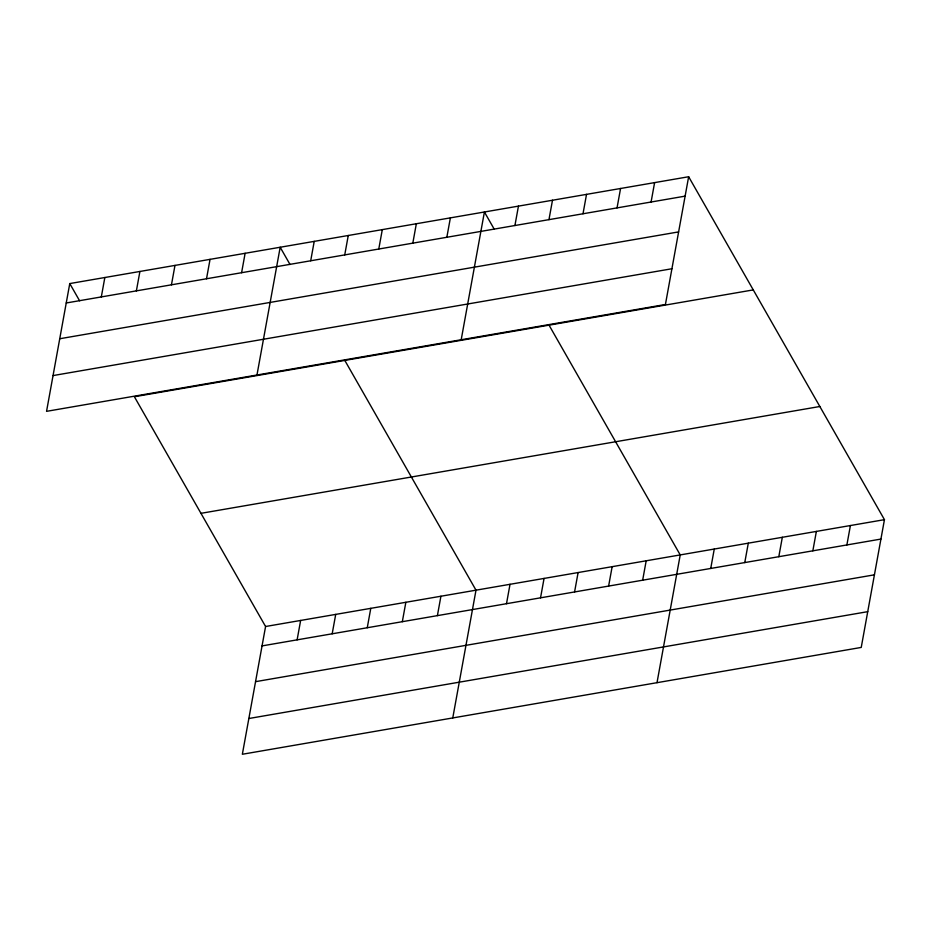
<?xml version="1.0" encoding="UTF-8"?>
<svg xmlns="http://www.w3.org/2000/svg" width="931" height="931" viewBox="0 0 931 931"><rect width="100%" height="100%" fill="white"/><g stroke="black" fill="none" stroke-linecap="round" stroke-linejoin="round"><path stroke-width="1.4" d="M69.767 283.571L46.55 411.339L665.421 304.495L688.649 176.739L69.767 283.571L79.601 300.794M101.316 296.931L104.842 277.519M136.38 290.879L139.906 271.468M171.455 284.816L174.981 265.416M206.519 278.765L210.045 259.353M241.595 272.713L245.121 253.302M256.968 375.018L280.184 247.25L290.018 264.474M310.698 260.785L314.224 241.373M753.26 289.902L134.39 396.746L265.579 626.505L242.351 754.261L861.233 647.429L884.45 519.661L688.649 176.739M344.738 254.908L348.264 235.496M297.117 639.853L300.643 620.453M378.777 249.031L382.304 229.62M332.181 633.802L335.719 614.39M412.817 243.154L416.343 223.743M367.256 627.75L370.782 608.339M446.845 237.277L450.383 217.866M402.32 621.699L405.858 602.287M461.194 339.757L484.411 211.989L494.245 229.212M437.395 615.635L440.922 596.236M514.924 225.523L518.451 206.112M452.769 717.941L475.997 590.173L344.807 360.413M548.964 219.646L552.49 200.235M506.499 603.707L510.025 584.296M583.004 213.769L586.53 194.358M540.539 597.83L544.065 578.419M617.044 207.892L620.57 188.481M574.578 591.953L578.104 572.553M651.083 202.015L654.609 182.616M608.618 586.076L612.144 566.676M642.658 580.199L646.184 560.799M657.007 682.679L680.224 554.923L549.034 325.152M710.737 568.445L714.263 549.046M744.765 562.58L748.303 543.169M778.805 556.703L782.331 537.292M812.844 550.826L816.371 531.415M846.884 544.949L850.41 525.538M66.241 302.982L685.123 196.138M59.747 338.744L678.618 231.9M53.044 375.577L671.926 268.745M200.956 513.33L819.839 406.498M265.579 626.505L884.45 519.661M262.042 645.905L880.924 539.072M255.548 681.667L874.43 574.823M248.856 718.511L867.727 611.667"/></g></svg>
